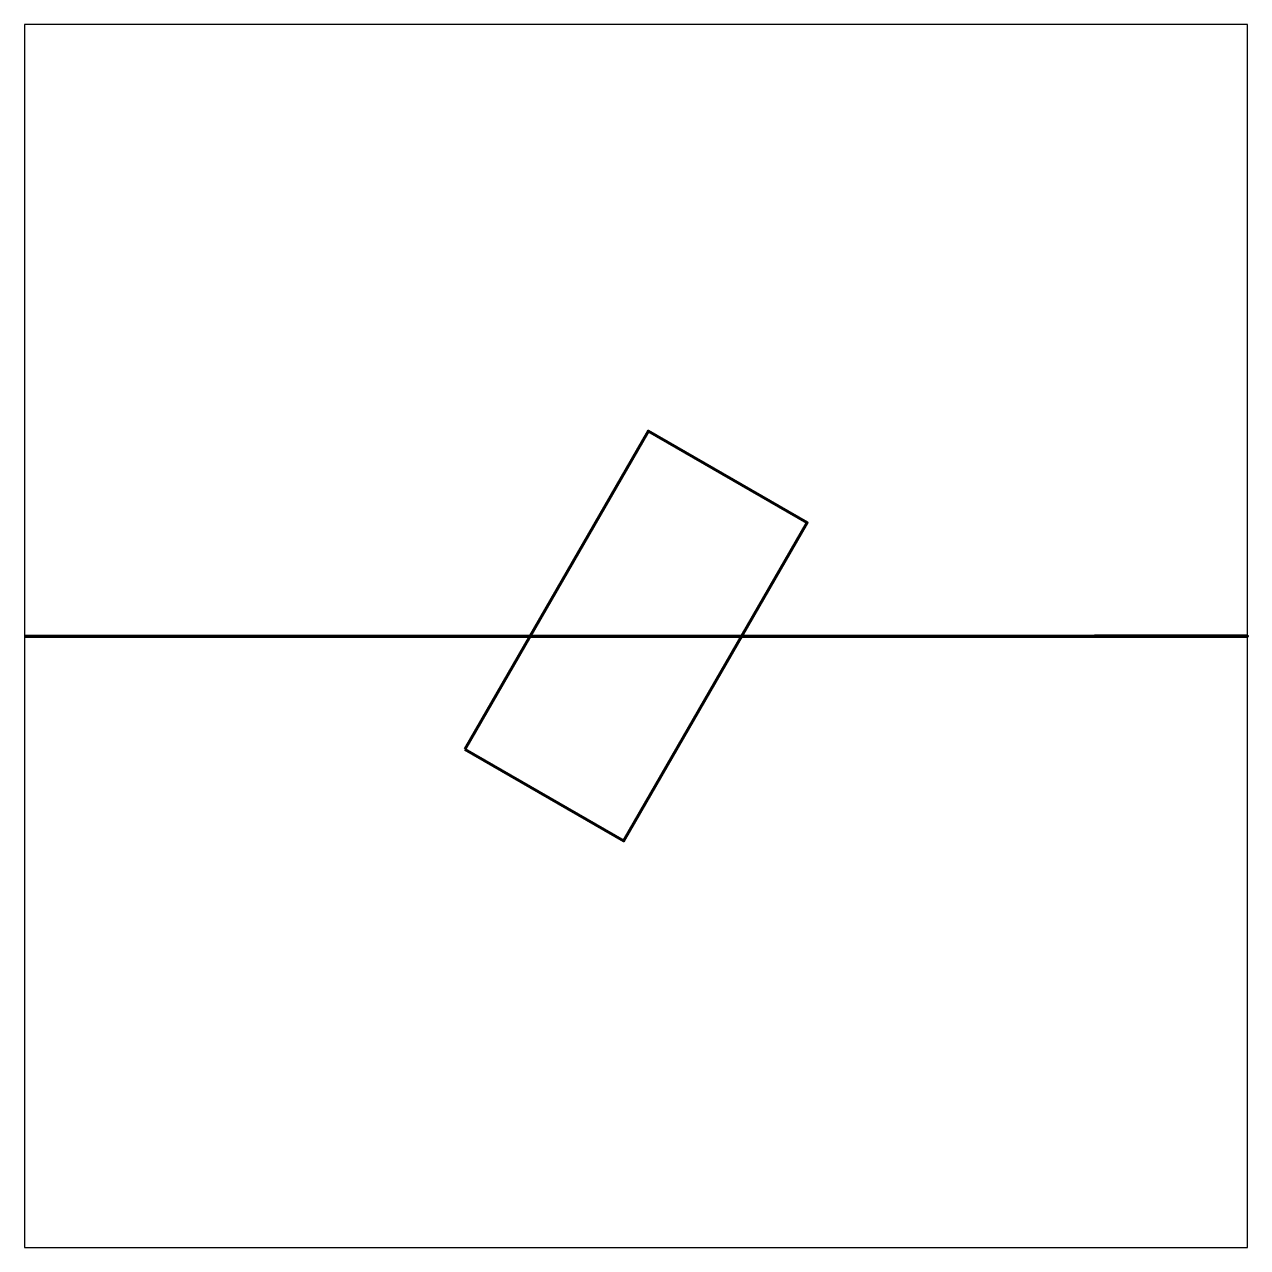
# Model space of a CAD drawing. Header units: centimetres. Extents: x -11.5 to -9.5, y -15.85 to -13.85.
import ezdxf

# ---------------------------------------------------------------- set-up
doc = ezdxf.new("R2010")
doc.units = ezdxf.units.CM
doc.header["$MEASUREMENT"] = 0
doc.layers.add('Layer 1', color=7, linetype='Continuous')

msp = doc.modelspace()

# ---------------------------------------------------------------- linework, layer by layer
at = {"layer": 'Layer 1', "color": 7}
msp.add_open_spline([(-11.5, -13.85), (-11.5, -13.85), (-9.5, -13.85), (-9.5, -13.85), (-9.5, -13.85), (-9.5, -13.85), (-9.5, -15.85), (-9.5, -15.85), (-9.5, -15.85), (-9.5, -15.85), (-11.5, -15.85), (-11.5, -15.85), (-11.5, -15.85), (-11.5, -15.85), (-11.5, -13.85), (-11.5, -13.85)], degree=3, knots=[0, 0, 0, 0, 0.25, 0.25, 0.25, 0.25, 0.5, 0.5, 0.5, 0.5, 0.75, 0.75, 0.75, 0.75, 1, 1, 1, 1], dxfattribs=at)
at = {"layer": 'Layer 1', "color": 7, "lineweight": 106}
msp.add_open_spline([(-10.7799, -15.03482), (-10.7799, -15.03482), (-10.4799, -14.5152), (-10.4799, -14.5152), (-10.4799, -14.5152), (-10.4799, -14.5152), (-10.22009, -14.6652), (-10.22009, -14.6652), (-10.22009, -14.6652), (-10.22009, -14.6652), (-10.52009, -15.18482), (-10.52009, -15.18482), (-10.52009, -15.18482), (-10.52009, -15.18482), (-10.7799, -15.03482), (-10.7799, -15.03482)], degree=3, knots=[0, 0, 0, 0, 0.25, 0.25, 0.25, 0.25, 0.5, 0.5, 0.5, 0.5, 0.75, 0.75, 0.75, 0.75, 1, 1, 1, 1], dxfattribs=at)
at = {"layer": 'Layer 1', "color": 250, "lineweight": 100}
msp.add_open_spline([(-11.5, -14.85), (-11.5, -14.85), (-9.5, -14.85), (-9.5, -14.85), (-9.5, -14.85), (-9.5, -14.85), (-9.75001, -14.85), (-9.75001, -14.85)], degree=3, knots=[0, 0, 0, 0, 0.5, 0.5, 0.5, 0.5, 1, 1, 1, 1], dxfattribs=at)

doc.saveas('drawing.dxf')
